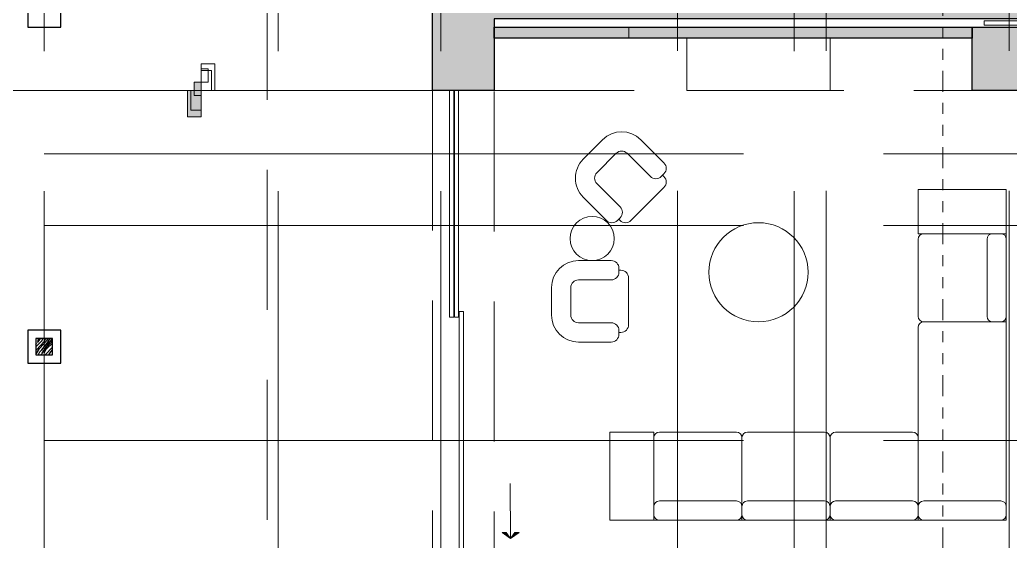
# Model space of a CAD drawing. Header units: metres. Extents: x -54 to 264, y -14 to 31.
# Drawn here: x 22.41 to 31.41, y 10.96 to 15.69 of the extents above; entities that cross this region are included whole.
import ezdxf
from ezdxf.enums import TextEntityAlignment as Align

# ---------------------------------------------------------------- set-up
doc = ezdxf.new("R2010")
doc.units = ezdxf.units.M
doc.header["$LTSCALE"] = 0.001
for name, pattern in [('0', [0]), ('CENTERX2', [101.6, 63.5, -12.7, 12.7, -12.7]), ('DIVIDEX2', [63.5, 25.4, -12.7, 0, -12.7, 0, -12.7]), ('HIDDENX2', [19.05, 12.7, -6.35])]:
    doc.linetypes.add(name, pattern=pattern)
doc.layers.get('0').update_dxf_attribs({"lineweight": 13, "true_color": 0x000000})
for name, color, linetype, lineweight, true_color in [('JACH-Anotaciones-Cambios deNivelPiso', 7, 'Continuous', 13, 0x000000), ('JACH-Anotaciones-Cambios deNivelPiso @ 0.05', 7, 'Continuous', 13, 0x000000), ('JACH-Anotaciones-Cambios deNivelPiso @ 0.075', 7, 'Continuous', 13, 0x000000), ('JACH-Anotaciones-Cambios deNivelPiso @ 0.1', 7, 'Continuous', 13, 0x000000), ('Jach-Anotaciones-Hatch-Lum50%', 9, 'Continuous', 13, 0x808080), ('Jach-Anotaciones-Hatch-Lum80%', 250, 'Continuous', 13, 0x333333), ('JACH-Anotaciones-Lineas-CORTE', 7, 'DIVIDEX2', 18, 0x000000), ('JACH-Anotaciones-Lineas-CORTE @ 0.075', 7, 'DIVIDEX2', 18, 0x000000), ('JACH-Anotaciones-Lineas-EJES', 7, 'CENTERX2', 9, 0x666666), ('JACH-Anotaciones-Textos-Lum100%', 7, 'Continuous', 13, 0x000000), ('JACH-Arq-Lineas-Piso', 7, 'Continuous', 13, 0x1a1a1a), ('JACH-Arq-Lineas-Proyeccion', 250, 'HIDDENX2', 13, 0x333333), ('JACH-Arq-Mobiliario01-', 250, 'Continuous', 9, 0x333333), ('JACH-Arq-Puertas01-', 7, 'Continuous', 13, 0x404040), ('JACH-Arq-Ventanas-BajasyPisoTecho', 7, 'Continuous', 13, 0x404040)]:
    doc.layers.add(name, color=color, linetype=linetype, lineweight=lineweight, true_color=true_color)
doc.layers.add('JACH-Arq-Muros01-Carga', color=3, linetype='Continuous', lineweight=25)
doc.styles.add('01c-Arial-JACH(3mm)', font='arial.ttf', dxfattribs={"height": 3})

# ---------------------------------------------------------------- blocks, each defined once
blk = doc.blocks.new('A$C51FB459E')
for p, q in [((0, 1.8), (0, 2.6)), ((0, 2.6), (0.75, 2.6)), ((0.75, 2.6), (0, 2.6)), ((0, 1.85), (0, 2.55)), ((0.05, 2.6), (0.125, 2.6)), ((0.125, 2.6), (0.05, 2.6)), ((0.175, 2.55), (0.175, 1.85)), ((0.8, 2.55), (0.8, 1.85)), ((0, 0), (0, 1.8)), ((0, 1.8), (0.75, 1.8)), ((0.75, 1.8), (0, 1.8)), ((0.125, 1.8), (0.05, 1.8)), ((0.8, 1.75), (0.8, 0)), ((0.8, 0), (0.8, 0.75)), ((0.85, 0.8), (1.55, 0.8)), ((1.6, 0), (1.6, 0.75)), ((1.6, 0.75), (1.6, 0)), ((1.65, 0.8), (2.35, 0.8)), ((2.4, 0.75), (2.4, 0)), ((2.4, 0), (2.4, 0.75)), ((2.45, 0.8), (3.15, 0.8)), ((3.2, 0.75), (3.2, 0)), ((3.2, 0.75), (3.2, 0)), ((0, 0.05), (0, 0.125)), ((0.05, 0.175), (0.75, 0.175)), ((0.8, 0.05), (0.8, 0.125)), ((0.8, 0.05), (0.8, 0.125)), ((0.8, 0.125), (0.8, 0.05)), ((0.85, 0.175), (1.55, 0.175)), ((1.6, 0.05), (1.6, 0.125)), ((1.6, 0.125), (1.6, 0.05)), ((1.65, 0.175), (2.35, 0.175)), ((2.4, 0.125), (2.4, 0.05)), ((2.4, 0.05), (2.4, 0.125)), ((2.45, 0.175), (3.15, 0.175)), ((3.2, 0.125), (3.2, 0.05)), ((0.8, 0), (0, 0)), ((0.8, 0), (0, 0)), ((0.75, 0), (0.05, 0)), ((1.6, 0), (0.8, 0)), ((1.55, 0), (0.85, 0)), ((2.4, 0), (1.6, 0)), ((2.35, 0), (1.65, 0)), ((3.2, 0), (2.4, 0)), ((3.15, 0), (2.45, 0))]:
    blk.add_line(p, q)
for centre, start, end in [((0.05, 2.55), 90, 180), ((0.125, 2.55), 360, 90), ((0.75, 2.55), 360, 90), ((0.05, 1.85), 180, 270), ((0.125, 1.85), 270, 0), ((0.75, 1.85), 270, 0), ((0.75, 1.75), 0, 90), ((0.85, 0.75), 90, 180), ((1.55, 0.75), 0, 90), ((1.65, 0.75), 90, 180), ((2.35, 0.75), 0, 90), ((2.45, 0.75), 90, 180), ((3.15, 0.75), 0, 90), ((0.05, 0.125), 90, 180), ((0.75, 0.125), 0, 90), ((0.85, 0.125), 90, 180), ((1.55, 0.125), 0, 90), ((1.65, 0.125), 90, 180), ((2.35, 0.125), 0, 90), ((2.45, 0.125), 90, 180), ((3.15, 0.125), 360, 90), ((0.05, 0.05), 180, 270), ((0.75, 0.05), 270, 0), ((0.85, 0.05), 180, 270), ((1.55, 0.05), 270, 0), ((1.65, 0.05), 180, 270), ((2.35, 0.05), 270, 360), ((2.45, 0.05), 180, 270), ((3.15, 0.05), 270, 0)]:
    blk.add_arc(centre, 0.05, start, end)
blk = doc.blocks.new('A$C012B424C')
at = {"linetype": '0'}
for p, q in [((493.9, 700.1), (245, 700.1)), ((0, 455), (0, 157.5)), ((175, 455), (175, 157.5)), ((493.9, 525), (245, 525)), ((563.9, 157.5), (563.9, 455)), ((738.9, 157.5), (738.9, 455)), ((70, 87.5), (105, 87.5)), ((87.5, 70), (87.5, 87.5)), ((581.4, 0), (157.5, 0)), ((633.9, 87.5), (668.9, 87.5)), ((651.4, 87.5), (651.4, 70))]:
    blk.add_line(p, q, dxfattribs=at)
for centre, radius, start, end in [((245, 455), 245, 90, 180), ((493.9, 455), 245, 0, 90), ((245, 455), 70, 90, 180), ((493.9, 455), 70, 0, 90), ((70, 157.5), 70, 180, 270), ((105, 157.5), 70, 270, 0.00001), ((633.9, 157.5), 70, 180, 270), ((668.9, 157.5), 70, 270, 0.00001), ((157.5, 70), 70, 180, 270), ((581.4, 70), 70, 270, 0.00001)]:
    blk.add_arc(centre, radius, start, end, dxfattribs=at)
blk = doc.blocks.new('A$C120C4B01')
blk.add_blockref('A$C012B424C', (0, 0))
blk = doc.blocks.new('A$C51db089b')
at = {"layer": 'Jach-Anotaciones-Hatch-Lum50%', "lineweight": 0, "ltscale": 100}
h = blk.add_hatch(color=256, dxfattribs=at)
h.dxf.hatch_style = 1
h.paths.add_polyline_path([(0, 0.0776), (0.0554, 0.1173), (0.0554, 0.1552)])
h = blk.add_hatch(color=256, dxfattribs=at)
h.dxf.hatch_style = 1
h.paths.add_polyline_path([(0, 0.0776), (0.0554, 0.038), (0.0554, 0)])
at = {"lineweight": 0, "ltscale": 100}
for points in [[(0, 0.0776), (0.0554, 0.1173), (0.0554, 0.1552)], [(0, 0.0776), (0.0554, 0.038), (0.0554, 0)]]:
    blk.add_lwpolyline(points, close=True, dxfattribs=at)
blk.add_lwpolyline([(0.5, 0.0776), (0, 0.0776)], dxfattribs=at)
blk = doc.blocks.new('*U127')
at = {"lineweight": 0, "ltscale": 100}
h = blk.add_hatch(color=256, dxfattribs=at)
h.dxf.hatch_style = 1
h.paths.add_polyline_path([(0, 0), (0, -1.25), (2.4, -1.25), (2.4, 0)])
for points in [[(-2.4, 1.25), (-2.4, 0), (0, 0), (0, 1.25)], [(0, 0), (0, -1.25), (2.4, -1.25), (2.4, 0)]]:
    blk.add_lwpolyline(points, close=True, dxfattribs=at)
blk = doc.blocks.new('*U304')
at = {"layer": 'JACH-Anotaciones-Cambios deNivelPiso @ 0.05', "xscale": 0.05, "yscale": 0.05, "zscale": 0.05, "rotation": 269.9999999999999}
blk.add_blockref('*U127', (24.0609, 15.125), dxfattribs=at)
at = {"layer": 'JACH-Anotaciones-Cambios deNivelPiso @ 0.075', "xscale": 0.075, "yscale": 0.075, "zscale": 0.075, "rotation": 269.9999999999999}
blk.add_blockref('*U127', (24.0609, 15.05), dxfattribs=at)
at = {"layer": 'JACH-Anotaciones-Cambios deNivelPiso @ 0.1', "xscale": 0.1, "yscale": 0.1, "zscale": 0.1, "rotation": 269.9999999999999}
blk.add_blockref('*U127', (24.0609, 15.05), dxfattribs=at)
blk = doc.blocks.new('*U185')
at = {"linetype": 'DIVIDEX2', "lineweight": 0, "ltscale": 100}
blk.add_lwpolyline([(-810.48, 0), (-344.58, 0)], dxfattribs=at)
at = {"lineweight": 0, "ltscale": 100, "style": '01c-Arial-JACH(3mm)'}
for tag, p in [('JACH-SECCIONMURO', (-815.98, 2.11)), ('NO.DEPLANO', (-815.98, -1.99))]:
    blk.add_attdef(tag, text='', height=3, dxfattribs=at).set_placement(p, align=Align.MIDDLE_CENTER)
blk = doc.blocks.new('*U377')
at = {"layer": 'JACH-Anotaciones-Lineas-CORTE @ 0.075', "xscale": -0.075, "yscale": 0.075, "zscale": 0.075, "rotation": 90}
blk.add_blockref('*U185', (30.7959, -31.0582), dxfattribs=at)

msp = doc.modelspace()

# ---------------------------------------------------------------- hatches: boundary and pattern name
at = {"layer": 'Jach-Anotaciones-Hatch-Lum80%', "ltscale": 100}
for points in [[(26.1609, 15.05), (26.1609, 15.85), (31.6209, 15.85), (31.6209, 15.7), (26.7209, 15.7), (26.7209, 15.05)], [(26.7209, 15.625), (31.0609, 15.625), (31.0609, 15.525), (26.7209, 15.525)], [(31.0609, 15.625), (31.6209, 15.625), (31.6209, 15.05), (31.0609, 15.05)]]:
    msp.add_hatch(color=256, dxfattribs=at).paths.add_polyline_path(points)
at = {"layer": 'JACH-Arq-Mobiliario01-', "ltscale": 100}
h = msp.add_hatch(dxfattribs=at)
h.set_pattern_fill('ANGLE', color=256)
h.set_pattern_definition([(0, (0, -0.025), (0, 6.985), [5.08, -1.905]), (90, (0, -0.025), (-6.985, 4e-16), [5.08, -1.905])])
h.paths.add_polyline_path([(26.7209, 15.625), (31.0609, 15.625), (31.0609, 15.525), (26.7209, 15.525)])
at = {"layer": 'JACH-Arq-Muros01-Carga', "ltscale": 100}
h = msp.add_hatch(dxfattribs=at)
h.set_pattern_fill('WOOD_01', color=256, scale=0.25, angle=60, pattern_type=2)
h.set_pattern_definition([(60, (-0.08012, 0.25122), (-0.2165064, 0.125), [0.05, -0.2]), (68.9726, (0.038038, 0.185885), (0.533494167, 1.424037815), [0.0480885, -4.7607573]), (65.7105, (0.023798, 0.19122), (0.908496809, 2.073555385), [0.0502495, -2.462219]), (44.5779, (-0.041154, 0.2287195), (2.0245162515, 2.006571339), [0.075208, -7.4455943]), (53.6599, (-0.1101, 0.2743), (0.124999597, 0.216506675), [0.045277, -2.218569]), (45.0686, (0.017058, 0.209545), (0.716505997, 0.741025606), [0.0388105, -3.842233]), (48.6901, (-0.152266, 0.20627), (0.12499996, 0.21650646), [0.1019805, -1.1727743]), (65.7105, (0.057524, 0.174635), (0.908496809, 2.073555385), [0.0251248, -2.4873437]), (60, (-0.03466, 0.22497), (-0.2165064, 0.125), [0.025, -0.225]), (60, (-0.08564, 0.19667), (-0.2165064, 0.125), [0.075, -0.175]), (71.3099, (-0.093115, 0.25872), (0.28349418, 0.99102503), [0.025495, -1.2492598]), (62.7263, (-0.025508, 0.190819), (2.283494548, 4.455126585), [0.0525595, -5.2033895]), (52.4054, (-0.012763, 0.197894), (1.216504966, 1.607051566), [0.0378317, -3.7453543]), (60, (0.06326, 0.13957), (-0.2165064, 0.125), [0.05, -0.2]), (58.8309, (0.061585, 0.111668), (0.1249998566, 0.2165064866), [0.1225255, -12.130025]), (60, (-0.1008, 0.20542), (-0.2165064, 0.125), [0.025, -0.225]), (60, (-0.10562, 0.23707), (-0.2165064, 0.125), [0.025, -0.225]), (60, (-0.18135, 0.1509), (-0.2165064, 0.125), [0.0375, -0.2125]), (50.5377, (-0.158426, 0.215598), (0.124999926, 0.216506416), [0.0760345, -1.444656]), (60, (-0.19843, 0.14632), (-0.2165064, 0.125), [0.05, -0.2]), (60, (-0.01732, 0.01), (-0.2165064, 0.125), [0.0275, -0.2225]), (60, (0.0356, 0.12667), (-0.2165064, 0.125), [0.025, -0.225]), (60, (-0.03464, 0.02), (-0.2165064, 0.125), [0.0525, -0.1975]), (65.4403, (0.016119, 0.137918), (1.033494741, 2.2900627927), [0.0527375, -5.221018]), (60, (5e-05, 0.15008), (-0.2165064, 0.125), [0.0475, -0.2025]), (60, (-0.06928, 0.04), (-0.2165064, 0.125), [0.0275, -0.2225]), (58.8309, (-0.088923, 0.085981), (0.1249998566, 0.2165064866), [0.1225255, -12.130025]), (60, (-0.09716, 0.11672), (-0.2165064, 0.125), [0.025, -0.225]), (60, (-0.11615, 0.09882), (-0.2165064, 0.125), [0.025, -0.225]), (60, (-0.06615, 0.18542), (-0.2165064, 0.125), [0.05, -0.2]), (60, (-0.09548, 0.14462), (-0.2165064, 0.125), [0.025, -0.225]), (60, (-0.14646, 0.11632), (-0.2165064, 0.125), [0.05, -0.2]), (79.6538, (-0.021782, 0.122272), (0.508975802, 2.881569237), [0.0371652, -3.6793515]), (71.3099, (-0.103654, 0.120466), (0.28349418, 0.99102503), [0.025495, -1.2492598]), (71.3099, (-0.04283, 0.20082), (0.28349418, 0.99102503), [0.025495, -1.2492598]), (65.7105, (-0.1626, 0.183367), (0.908496809, 2.073555385), [0.0251248, -2.4873437]), (49.6952, (-0.216506, 0.125), (0.9665052, 1.174038764), [0.0279507, -2.7671338]), (48.6901, (-0.00357, 0.033816), (0.12499996, 0.21650646), [0.025495, -1.2492598]), (150, (0.01326, 0.05297), (-0.125, -0.2165064), [0, -0.25]), (46.6076, (-0.134234, 0.0775), (2.9910188356, 3.180611823), [0.0539675, -5.3427885]), (71.3099, (-0.088295, 0.22707), (0.28349418, 0.99102503), [0.025495, -1.2492598]), (70.3048, (0.048104, 0.148319), (0.408494479, 1.207531214), [0.0279507, -2.7671338]), (48.6901, (-0.08466, 0.138367), (0.12499996, 0.21650646), [0.025495, -1.2492598]), (48.6901, (-0.082984, 0.16627), (0.12499996, 0.21650646), [0.025495, -1.2492598]), (41.5651, (-0.11258, 0.065), (0.12499972, 0.21650645), [0.0316227, -0.7589465]), (45.9638, (-0.172445, 0.131316), (0.12499968, 0.21650642), [0.1030777, -0.9276985]), (43.3008, (-0.1626, 0.183367), (1.30801134, 1.26554523), [0.0783023, -2.5317738]), (60, (-0.17343, 0.18962), (-0.2165064, 0.125), [0.03, -0.22]), (45.9638, (-0.00839, 0.065466), (0.12499968, 0.21650642), [0.1030777, -0.9276985]), (45.9638, (-0.036046, 0.052566), (0.12499968, 0.21650642), [0.1030777, -0.9276985]), (45.9638, (-0.05553, 0.063816), (0.12499968, 0.21650642), [0.1030777, -0.9276985]), (49.6952, (-0.164545, 0.095), (0.9665052, 1.174038764), [0.0279507, -2.7671338]), (45.9638, (-0.121465, 0.15962), (0.12499968, 0.21650642), [0.0515388, -0.9792375]), (49.6952, (-0.095263, 0.055), (0.9665052, 1.174038764), [0.0279507, -2.7671338]), (57.6141, (-0.015107, 0.158833), (0.1249997277, 0.2165064925), [0.060052, -5.9451537]), (49.6952, (-0.067828, 0.157518), (0.9665052, 1.174038764), [0.0279507, -2.7671338]), (72.5288, (-0.049748, 0.178833), (0.28349386, 0.99102542), [0.0230487, -2.2818373]), (49.5626, (-0.0844375, 0.04875), (1.808009489, 2.1315716237), [0.0965985, -9.5632388]), (51.8699, (-0.021782, 0.122272), (0.124999985, 0.216506204), [0.0353552, -1.7324115]), (64.7636, (-0.077183, 0.076316), (1.158495494, 2.50656878), [0.060208, -2.9501905]), (60, (-0.05151, 0.13078), (-0.2165064, 0.125), [0.0775, -0.1725]), (44.7449, (-0.19269, 0.11125), (0.716505952, 0.741025551), [0.0285045, -2.821934]), (50.5377, (0.01326, 0.052966), (0.124999926, 0.216506416), [0.0760345, -1.444656]), (40.0169, (-0.058457, 0.03375), (0.59150619, 0.524519111), [0.0292617, -2.896913]), (60, (-0.08495, 0.28287), (-0.2165064, 0.125), [0.0125, -0.2375]), (60, (0.01032, 0.22787), (-0.2165064, 0.125), [0.025, -0.225]), (71.3099, (0.08826, 0.18287), (0.28349418, 0.99102503), [0.025495, -1.2492598]), (60, (0.06786, 0.19754), (-0.2165064, 0.125), [0.045, -0.205]), (43.3008, (-0.04814, 0.26162), (1.30801134, 1.26554523), [0.0261007, -2.5839752]), (48.0207, (-0.001423, 0.237535), (3.241263016, 3.6134833703), [0.0460018, -8.387661]), (150, (0.08826, 0.18287), (-0.125, -0.2165064), [0, -0.25]), (60, (0.09643, 0.20702), (-0.2165064, 0.125), [0.0225, -0.2275]), (60, (0.0553, 0.23077), (-0.2165064, 0.125), [0.0225, -0.2275]), (60, (0.04447, 0.23702), (-0.2165064, 0.125), [0.0225, -0.2275]), (36.0376, (-0.029144, 0.27952), (1.524516166, 1.14054613), [0.0246222, -2.4375905]), (48.5163, (-0.055125, 0.2945208), (0.8415400093, 0.9575123174), [0.0229595, -16.3038812]), (41.5651, (0.02282, 0.24952), (0.12499972, 0.21650645), [0.023717, -0.766852]), (47.4712, (-0.08327, 0.31077), (0.841506305, 0.957531874), [0.0230487, -2.2818373])])
h.paths.add_polyline_path([(22.5609, 12.65), (22.7109, 12.65), (22.7109, 12.8), (22.5609, 12.8)])

# ---------------------------------------------------------------- linework, layer by layer
at = {"layer": 'JACH-Anotaciones-Lineas-EJES', "ltscale": 100}
for points in [[(22.6359, -2.375), (22.6359, 25.9502)], [(24.7609, -2.375), (24.7609, 25.943)], [(26.2359, -2.375), (26.2359, 25.938)], [(28.3859, -2.3716), (28.3859, 25.9187)], [(29.4459, -2.375), (29.4459, 25.9153)], [(29.7359, -2.3716), (29.7359, 25.9187)], [(31.3959, -2.3716), (31.3959, 25.9187)], [(22.6359, 14.475), (52.1472, 14.475)], [(22.6359, 13.825), (52.1472, 13.825)], [(-4.3631, 12.725), (22.7109, 12.725)], [(22.6359, 11.875), (52.1472, 11.875)]]:
    msp.add_lwpolyline(points, dxfattribs=at)
at = {"layer": 'JACH-Arq-Lineas-Piso', "ltscale": 100}
msp.add_lwpolyline([(21.9609, 15.05), (26.1609, 15.05)], dxfattribs=at)
at = {"layer": 'JACH-Arq-Lineas-Proyeccion', "ltscale": 100}
for points in [[(24.6609, 18.14), (24.6609, 0.2)], [(26.1609, 15.05), (26.1609, 6.7)], [(26.7209, 15.05), (32.5209, 15.05)], [(26.7209, 15.04), (26.7209, 6.7)]]:
    msp.add_lwpolyline(points, dxfattribs=at)
at = {"layer": 'JACH-Arq-Mobiliario01-', "ltscale": 100}
for points in [[(29.7709, 15.05), (28.4709, 15.05), (28.4709, 15.525), (29.7709, 15.525)], [(31.3709, 14.1502), (31.3709, 13.7502), (30.5709, 13.7502), (30.5709, 14.1502)], [(27.7709, 11.9502), (28.1709, 11.9502), (28.1709, 11.1502), (27.7709, 11.1502)]]:
    msp.add_lwpolyline(points, close=True, dxfattribs=at)
msp.add_circle((27.6111, 13.7062), 0.2, dxfattribs=at)
at = {"layer": 'JACH-Arq-Mobiliario01-', "lineweight": 0, "ltscale": 100}
msp.add_circle((29.1209, 13.4002), 0.45, dxfattribs=at)
at = {"layer": 'JACH-Arq-Muros01-Carga', "ltscale": 100}
for points in [[(22.4859, 15.625), (22.7859, 15.625), (22.7859, 15.925), (22.4859, 15.925)], [(26.1609, 15.05), (26.1609, 15.85), (31.6209, 15.85), (31.6209, 15.7), (26.7209, 15.7), (26.7209, 15.05)], [(26.7209, 15.625), (31.0609, 15.625), (31.0609, 15.525), (26.7209, 15.525)], [(31.0609, 15.625), (31.6209, 15.625), (31.6209, 15.05), (31.0609, 15.05)], [(22.4859, 12.575), (22.7859, 12.575), (22.7859, 12.875), (22.4859, 12.875)], [(22.5609, 12.65), (22.7109, 12.65), (22.7109, 12.8), (22.5609, 12.8)]]:
    msp.add_lwpolyline(points, close=True, dxfattribs=at)
at = {"layer": 'JACH-Arq-Puertas01-', "ltscale": 100}
msp.add_lwpolyline([(31.1696, 15.6435), (32.1196, 15.6435), (32.1196, 15.6815), (31.1696, 15.6815)], close=True, dxfattribs=at)
at = {"layer": 'JACH-Arq-Ventanas-BajasyPisoTecho', "ltscale": 100}
for points in [[(26.3157, 15.05), (26.3157, 12.9938), (26.3537, 12.9938), (26.3537, 15.05)], [(26.3597, 15.05), (26.3597, 12.9938), (26.3977, 12.9938), (26.3977, 15.05)], [(26.4036, 13.0437), (26.4036, 10.8875), (26.4416, 10.8875), (26.4416, 13.0437)]]:
    msp.add_lwpolyline(points, close=True, dxfattribs=at)

# ---------------------------------------------------------------- block references
at = {"layer": 'JACH-Anotaciones-Cambios deNivelPiso', "lineweight": 0}
msp.add_blockref('*U304', (0, 0), dxfattribs=at)
at = {"layer": 'JACH-Anotaciones-Lineas-CORTE', "lineweight": 0}
msp.add_blockref('*U377', (0, 0), dxfattribs=at)
at = {"layer": 'JACH-Anotaciones-Textos-Lum100%', "ltscale": 100, "rotation": 90.3082369548264}
msp.add_blockref('A$C51db089b', (26.948, 10.9845), dxfattribs=at)
at = {"layer": 'JACH-Arq-Mobiliario01-', "ltscale": 100, "xscale": -0.001, "yscale": 0.001, "zscale": 0.001}
for p, rotation in [((28.3745, 14.2815), 44.99999999999984), ((27.9417, 13.5062), 90)]:
    msp.add_blockref('A$C120C4B01', p, dxfattribs=dict(at, rotation=rotation))
at = {"layer": 'JACH-Arq-Mobiliario01-', "ltscale": 100, "xscale": -1}
msp.add_blockref('A$C51FB459E', (31.3709, 11.1502), dxfattribs=at)

doc.saveas('drawing.dxf')
